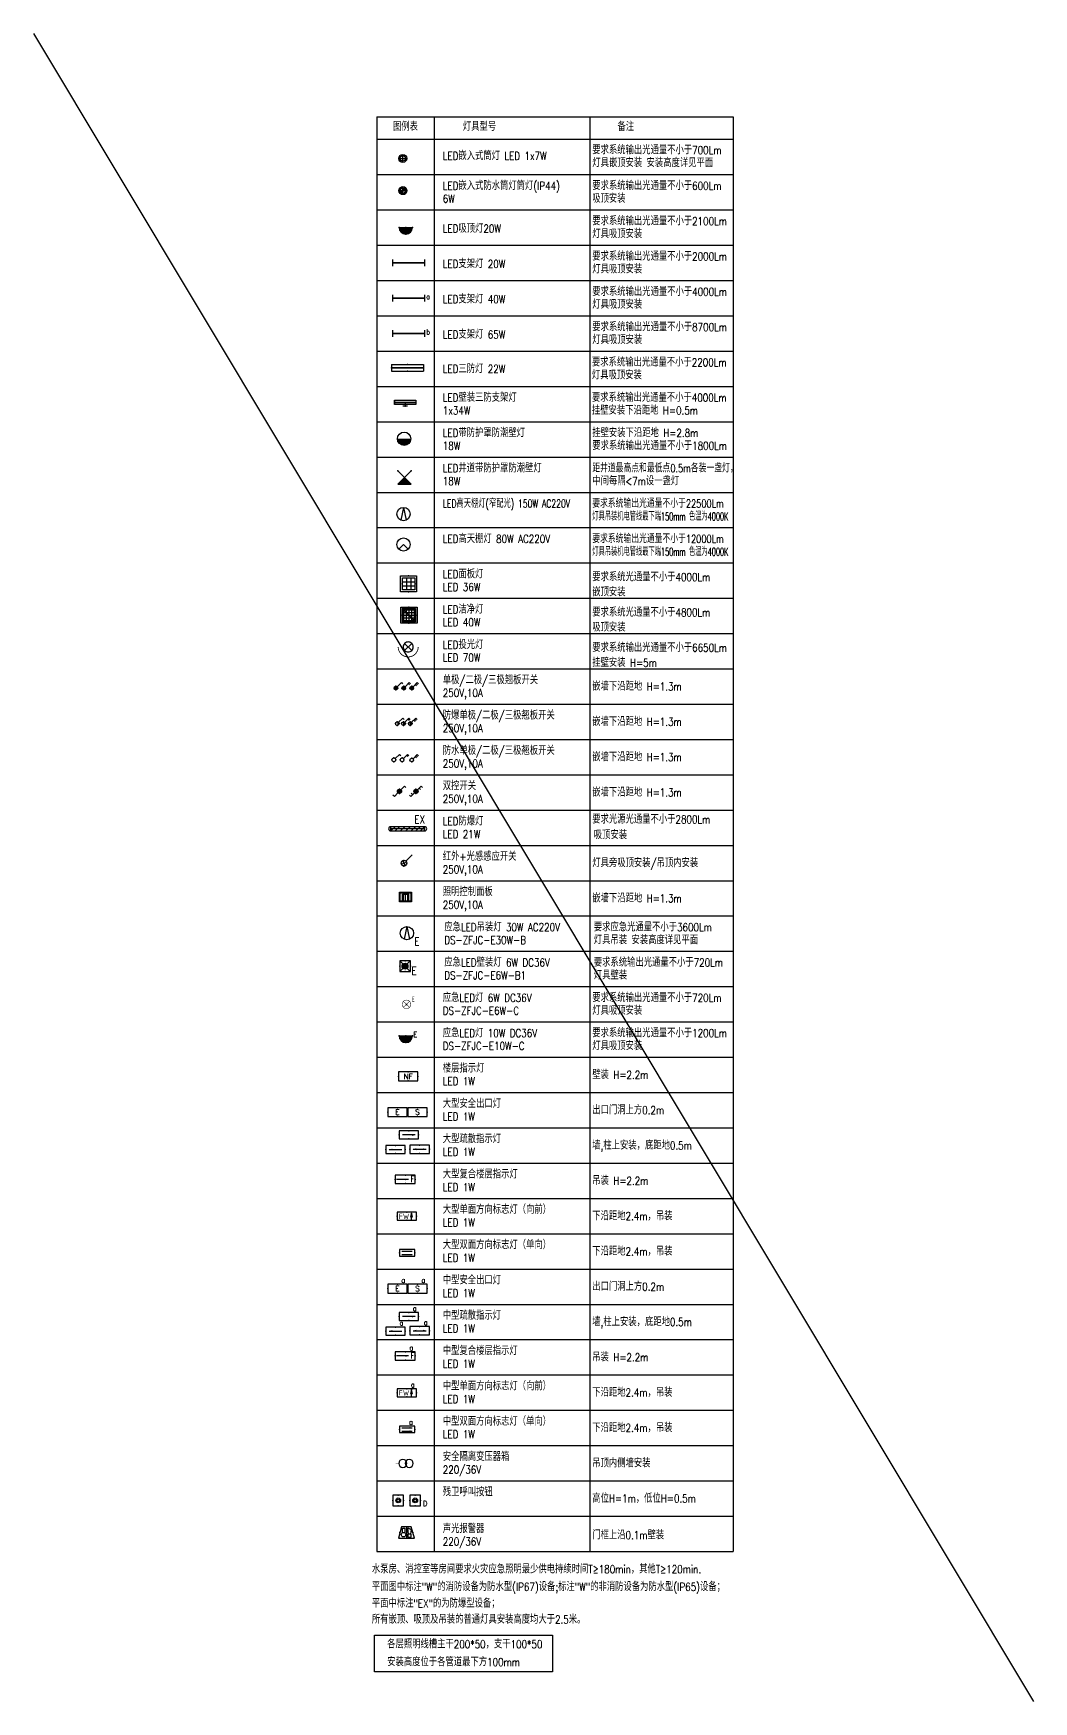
# Model space of a CAD drawing. Extents: x -621157 to 1764546, y -106808 to 741893.
# Drawn here: x -534730 to -478497, y 110816 to 204647 of the extents above; entities that cross this region are included whole.
import ezdxf
from ezdxf.enums import TextEntityAlignment as Align

# ---------------------------------------------------------------- set-up
doc = ezdxf.new("R2010")
doc.units = 0
doc.header["$LTSCALE"] = 1000
doc.header["$MEASUREMENT"] = 0
doc.linetypes.add('CONTINOUS', pattern=[0])
doc.linetypes.add('DASH', pattern=[0.35, 0.25, -0.1])
for name, color, linetype in [('$TD_AUDIT_GENERATED_(12AB0F)', 3, 'Continuous'), ('-TEXT', 50, 'Continuous'), ('E-EQUIP-LGT', 3, 'Continuous'), ('EL_LUMI', 3, 'Continuous'), ('ELEMENT', 3, 'Continuous'), ('EQUIP-消防', 3, 'Continuous'), ('EQUIP-照明', 3, 'Continuous'), ('I-LIGHT', 3, 'Continuous'), ('SIG_TEXT', 2, 'Continuous'), ('TEL_TEXT', 7, 'Continuous'), ('WIRE-动力', 130, 'Continuous'), ('WIRE-照明', 4, 'Continuous'), ('云线4.22', 1, 'Continuous'), ('设备-照明', 3, 'Continuous')]:
    doc.layers.add(name, color=color, linetype=linetype)
doc.layers.add('弱电设备层', color=1, linetype='Continuous', lineweight=9)
doc.styles.add('_ROMANS', font='ROMANS.shx', dxfattribs={"width": 0.8, "bigfont": 'hzdxc.shx'})
doc.styles.add('_TCH_LABEL', font='COMPLEX', dxfattribs={"bigfont": 'GBCBIG'})
doc.styles.add('_TEL_ATTDEF', font='GBENOR', dxfattribs={"width": 0.8, "height": 3, "bigfont": 'GBCBIG'})
doc.styles.add('_TEL_DIM', font='SIMPLEX', dxfattribs={"width": 0.8, "height": 3.5, "bigfont": 'HZTXT'})
doc.styles.add('DIM_FONT', font='ROMANS', dxfattribs={"width": 0.8, "bigfont": 'HZDXC'})
doc.styles.add('IDQSTYLE', font='txt.shx', dxfattribs={"width": 0.7, "bigfont": 'hztxt.shx'})
doc.styles.get("Standard").update_dxf_attribs({"font": 'romans.shx', "bigfont": 'HZDXC.SHX'})
doc.styles.add('STYLE1', font='simhei.ttf')
doc.styles.add('XZC', font='SIMPLEX.SHX', dxfattribs={"width": 0.7, "bigfont": 'hztxt.shx'})
doc.linetypes.add('LED_LINE', pattern='A,12.7,-5.08,["LED",XZC,S=2.54,R=0,X=-2.54,Y=-1.27],-6.35', length=24.13)

# ---------------------------------------------------------------- blocks, each defined once
blk = doc.blocks.new('$equip$00001167')
at = {"color": 0}
for p, q in [((-0.43, 0.43), (0.43, -0.43)), ((-0.43, -0.43), (0.43, 0.43))]:
    blk.add_line(p, q, dxfattribs=at)
blk.add_lwpolyline([(-0.5, 0.5), (-0.5, -0.5), (0.5, -0.5), (0.5, 0.5)], close=True, dxfattribs=at)
blk.add_circle((0, 0), 0.275, dxfattribs=at)
for p in [(-0.5, 0), (0, 0.5), (0.5, 0), (0, -0.5)]:
    blk.add_point(p, dxfattribs=at)
for points in [[(-0.24, 0.14), (0.24, 0.14), (-0.27, 0), (0.27, 0)], [(-0.24, -0.14), (0.24, -0.14), (-0.27, 0), (0.27, 0)], [(-0.14, 0.24), (0.14, 0.24), (-0.24, 0.14), (0.24, 0.14)], [(0, 0.27), (0, 0.27), (-0.14, 0.24), (0.14, 0.24)], [(-0.14, -0.24), (0.14, -0.24), (-0.24, -0.14), (0.24, -0.14)], [(0, -0.27), (0, -0.27), (-0.14, -0.24), (0.14, -0.24)]]:
    blk.add_solid(points, dxfattribs=at)
at = {"color": 0, "flags": 9}
blk.add_attdef('A', (0, 0), '', height=0.00002, dxfattribs=at)
blk = doc.blocks.new('$equip_U$00000008(5LFD8Q2-PC)')
at = {"color": 3, "linetype": 'Continuous', "const_width": 0.0533}
blk.add_lwpolyline([(-0.48, 0, 1), (0.48, 0, 1)], format="xyb", close=True, dxfattribs=at)
for points in [[(-0.35, 0.33), (0.33, -0.33)], [(-0.35, -0.33), (-0.35, -0.33), (0.33, 0.33)]]:
    blk.add_lwpolyline(points, dxfattribs=at)
blk.add_point((-0.01, 0))
at = {"style": 'STYLE1', "width": 0.7}
blk.add_text('E', height=0.601, dxfattribs=at).set_placement((0.76, 0.28), align=Align.CENTER)
at = {"style": '_TEL_DIM', "flags": 1}
blk.add_attdef('A', text='', height=0.00002, dxfattribs=at).set_placement((0, 0), align=Align.MIDDLE_CENTER)
blk = doc.blocks.new('$equip$00001776')
for p, q in [((0.72, 0.66), (-0.72, 0.66)), ((-0.72, 0.66), (-0.72, 0)), ((-0.72, 0), (0.72, 0)), ((0.72, 0), (0.72, 0.66))]:
    blk.add_line(p, q)
for p in [(-0.72, 0.33), (0, 0.66), (0, 0), (0.72, 0.33)]:
    blk.add_point(p)
at = {"color": 7, "style": '_TEL_DIM'}
blk.add_attdef('$TEXT$', text='', height=0.4, dxfattribs=at).set_placement((0, 0.33), align=Align.MIDDLE_CENTER)
at = {"color": 7, "style": '_TEL_DIM', "flags": 1}
blk.add_attdef('A', text='', height=0.00002, dxfattribs=at).set_placement((0, 0), align=Align.MIDDLE_CENTER)
blk = doc.blocks.new('$equip$00001216')
for p, q in [((-0.19, 0.13), (0.19, 0.28)), ((-0.08, 0.4), (0.08, 0.01)), ((0.15, 0.36), (0.62, 0.83))]:
    blk.add_line(p, q)
blk.add_circle((0, 0.21), 0.208)
for p in [(-0.21, 0.21), (0, 0.42), (0, 0), (0.21, 0.21)]:
    blk.add_point(p)
at = {"flags": 9}
blk.add_attdef('A', (0, 0), '', height=0.00002, dxfattribs=at)
blk = doc.blocks.new('$equip_U$00000105(DESKTOP-DVLKBO7)')
blk.add_hatch(color=256).paths.add_polyline_path([(0.28, -0.05), (0.42, -0.05), (0.35, 0.24)])
for p, q in [((0.72, 0.3), (-0.72, 0.3)), ((-0.72, 0.3), (-0.72, -0.3)), ((-0.72, 0.3), (-0.72, -0.3)), ((0.72, 0.3), (-0.72, 0.3)), ((-0.72, 0.3), (-0.72, -0.3)), ((0.35, 0.24), (0.28, -0.05)), ((0.42, -0.05), (0.35, 0.24)), ((0.72, -0.3), (0.72, 0.3)), ((0.72, -0.3), (0.72, 0.3)), ((-0.72, -0.3), (0.72, -0.3)), ((-0.72, -0.3), (0.72, -0.3)), ((0.28, -0.05), (0.42, -0.05))]:
    blk.add_line(p, q)
at = {"color": 7}
blk.add_line((0.35, -0.24), (0.35, 0.19), dxfattribs=at)
at = {"const_width": 0.0308}
blk.add_lwpolyline([(-0.72, 0.3), (-0.72, -0.3), (0.72, -0.3), (0.72, 0.3), (-0.72, 0.3), (-0.72, -0.3)], dxfattribs=at)
for p in [(-0.72, 0), (0, 0.3), (0.72, 0), (0, -0.3)]:
    blk.add_point(p)
at = {"color": 7, "style": '_TEL_DIM'}
blk.add_attdef('$TEXT$', text='', height=0.4, dxfattribs=at).set_placement((-0.22, 0), align=Align.MIDDLE_CENTER)
at = {"color": 7, "style": '_TEL_DIM', "flags": 1}
for tag in ['A', 'REMARK']:
    blk.add_attdef(tag, text='', height=0.00002, dxfattribs=at).set_placement((0, 0), align=Align.MIDDLE_CENTER)
blk = doc.blocks.new('$equip_U$00000289(CRQ78X2)')
for p, q in [((-0.72, 0.6), (-0.72, 0)), ((0.72, 0.6), (-0.72, 0.6)), ((-0.72, 0), (0.72, 0)), ((-0.48, 0.45), (0.48, 0.45)), ((-0.48, 0.14), (0.48, 0.14)), ((0.72, 0), (0.72, 0.6))]:
    blk.add_line(p, q)
for p in [(-0.72, 0.3), (0.72, 0.3)]:
    blk.add_point(p)
for points in [[(0.24, 0.38), (0.53, 0.45), (0.24, 0.52)], [(0.24, 0.07), (0.53, 0.14), (0.24, 0.21)]]:
    blk.add_solid(points)
at = {"color": 7, "style": '_TEL_DIM', "flags": 1}
for tag in ['A', 'REMARK']:
    blk.add_attdef(tag, text='', height=0.00002, dxfattribs=at).set_placement((0, 0), align=Align.MIDDLE_CENTER)
blk = doc.blocks.new('$equip$00001685')
for p, q in [((0.72, 0.6), (-0.72, 0.6)), ((-0.72, 0.6), (-0.72, 0)), ((-0.72, 0), (0.72, 0)), ((0.72, 0), (0.72, 0.6))]:
    blk.add_line(p, q)
at = {"color": 7}
blk.add_line((-0.48, 0.3), (0.48, 0.3), dxfattribs=at)
for p in [(-0.72, 0.3), (0, 0.6), (0, 0), (0.72, 0.3)]:
    blk.add_point(p)
for points in [[(-0.24, 0.23), (-0.53, 0.3), (-0.24, 0.37)], [(0.24, 0.23), (0.53, 0.3), (0.24, 0.37)]]:
    blk.add_solid(points)
at = {"layer": 'TEL_TEXT', "style": '_TEL_DIM', "flags": 1}
blk.add_attdef('A', text='', height=0.00002, dxfattribs=at).set_placement((0, 0), align=Align.MIDDLE_CENTER)
blk = doc.blocks.new('$equip$00001686')
for p, q in [((0.72, 0), (-0.72, 0)), ((-0.72, 0), (-0.72, -0.6)), ((0.72, -0.6), (0.72, 0)), ((-0.72, -0.6), (0.72, -0.6)), ((-0.48, -0.3), (0.48, -0.3))]:
    blk.add_line(p, q)
for p in [(0, 0), (-0.72, -0.3), (0, -0.6), (0.72, -0.3)]:
    blk.add_point(p)
blk.add_solid([(-0.24, -0.37), (-0.53, -0.3), (-0.24, -0.23)])
at = {"flags": 9}
blk.add_attdef('A', (0, 0), '', height=0.00002, dxfattribs=at)
blk = doc.blocks.new('HC002557118160')
at = {"layer": 'EQUIP-照明', "color": 0}
for p, q in [((0.74, 1.78), (3.13, 4.17)), ((3.13, 4.17), (3.83, 3.46))]:
    blk.add_line(p, q, dxfattribs=at)
blk.add_circle((0, 1.04), 1.04, dxfattribs=at)
for p in [(-1.04, 1.04), (0, 2.08), (0, 0), (1.04, 1.04)]:
    blk.add_point(p, dxfattribs=at)
for points in [[(-0.9, 1.56), (0.9, 1.56), (-1.04, 1.04), (1.04, 1.04)], [(-0.9, 0.52), (0.9, 0.52), (-1.04, 1.04), (1.04, 1.04)], [(-0.52, 1.94), (0.52, 1.94), (-0.9, 1.56), (0.9, 1.56)], [(-0.52, 0.14), (0.52, 0.14), (-0.9, 0.52), (0.9, 0.52)], [(0, 2.08), (0, 2.08), (-0.52, 1.94), (0.52, 1.94)], [(0, 0), (0, 0), (-0.52, 0.14), (0.52, 0.14)]]:
    blk.add_solid(points, dxfattribs=at)
at = {"layer": 'TEL_TEXT', "color": 0, "style": '_TEL_DIM', "flags": 1}
blk.add_attdef('A', text='', height=0.0001, dxfattribs=at).set_placement((0, 0), align=Align.MIDDLE_CENTER)
at = {"layer": '云线4.22', "color": 0, "style": '_TEL_DIM', "width": 0.7}
blk.add_attdef('PSFHATT', (3.85, 0), '', height=0.025, dxfattribs=at)
blk = doc.blocks.new('HC002555118023')
at = {"layer": 'EQUIP-照明', "color": 0}
for p, q in [((0.74, 1.78), (3.12, 4.17)), ((2.56, 3.6), (3.27, 2.89)), ((3.12, 4.17), (3.83, 3.46))]:
    blk.add_line(p, q, dxfattribs=at)
blk.add_circle((0, 1.04), 1.04, dxfattribs=at)
for p in [(-1.04, 1.04), (0, 2.08), (1.04, 1.04), (0, 0)]:
    blk.add_point(p, dxfattribs=at)
for points in [[(-0.9, 1.56), (0.9, 1.56), (-1.04, 1.04), (1.04, 1.04)], [(-0.9, 0.52), (0.9, 0.52), (-1.04, 1.04), (1.04, 1.04)], [(-0.52, 1.94), (0.52, 1.94), (-0.9, 1.56), (0.9, 1.56)], [(-0.52, 0.14), (0.52, 0.14), (-0.9, 0.52), (0.9, 0.52)], [(0, 2.08), (0, 2.08), (-0.52, 1.94), (0.52, 1.94)], [(0, 0), (0, 0), (-0.52, 0.14), (0.52, 0.14)]]:
    blk.add_solid(points, dxfattribs=at)
at = {"layer": 'TEL_TEXT', "color": 0, "style": '_TEL_DIM', "flags": 1}
blk.add_attdef('A', text='', height=0.0001, dxfattribs=at).set_placement((0, 0), align=Align.MIDDLE_CENTER)
at = {"layer": '云线4.22', "color": 0, "style": '_TEL_DIM', "width": 0.7}
blk.add_attdef('PSFHATT', (3.85, 0), '', height=0.025, dxfattribs=at)
blk = doc.blocks.new('HC002553117700')
at = {"layer": '设备-照明', "color": 0}
for p, q in [((0.74, 1.78), (3.12, 4.17)), ((1.99, 3.04), (2.7, 2.33)), ((2.56, 3.6), (3.27, 2.89)), ((3.12, 4.17), (3.83, 3.46))]:
    blk.add_line(p, q, dxfattribs=at)
blk.add_circle((0, 1.04), 1.04, dxfattribs=at)
for p in [(-1.04, 1.04), (0, 2.08), (0, 0), (1.04, 1.04)]:
    blk.add_point(p, dxfattribs=at)
for points in [[(-0.9, 1.56), (0.9, 1.56), (-1.04, 1.04), (1.04, 1.04)], [(-0.9, 0.52), (0.9, 0.52), (-1.04, 1.04), (1.04, 1.04)], [(-0.52, 1.94), (0.52, 1.94), (-0.9, 1.56), (0.9, 1.56)], [(-0.52, 0.14), (0.52, 0.14), (-0.9, 0.52), (0.9, 0.52)], [(0, 2.08), (0, 2.08), (-0.52, 1.94), (0.52, 1.94)], [(0, 0), (0, 0), (-0.52, 0.14), (0.52, 0.14)]]:
    blk.add_solid(points, dxfattribs=at)
at = {"layer": 'TEL_TEXT', "color": 0, "style": '_TEL_DIM', "flags": 1}
blk.add_attdef('A', text='', height=0.0001, dxfattribs=at).set_placement((0, 0), align=Align.MIDDLE_CENTER)
at = {"layer": '云线4.22', "color": 0, "style": '_TEL_DIM', "width": 0.7}
blk.add_attdef('PSFHATT', (3.85, 0), '', height=0.025, dxfattribs=at)
blk = doc.blocks.new('$equip$00001208')
for p, q in [((-0.15, 0.06), (-0.51, -0.3)), ((0.15, 0.36), (0.51, 0.72)), ((0.51, 0.72), (0.65, 0.58)), ((-0.51, -0.3), (-0.65, -0.16))]:
    blk.add_line(p, q)
blk.add_circle((0, 0.21), 0.208)
for points in [[(-0.18, 0.31), (0.18, 0.31), (-0.21, 0.21), (0.21, 0.21)], [(-0.18, 0.1), (0.18, 0.1), (-0.21, 0.21), (0.21, 0.21)], [(-0.1, 0.39), (0.1, 0.39), (-0.18, 0.31), (0.18, 0.31)], [(-0.1, 0.03), (0.1, 0.03), (-0.18, 0.1), (0.18, 0.1)], [(0, 0.42), (0, 0.42), (-0.1, 0.39), (0.1, 0.39)], [(0, 0), (0, 0), (-0.1, 0.03), (0.1, 0.03)]]:
    blk.add_solid(points)
at = {"layer": 'EQUIP-照明'}
for p in [(-0.21, 0.21), (0, 0.42), (0, 0), (0.21, 0.21)]:
    blk.add_point(p, dxfattribs=at)
at = {"layer": 'EQUIP-照明', "flags": 9}
blk.add_attdef('A', (0, 0), '', height=0.00002, dxfattribs=at)
blk = doc.blocks.new('$Equip$00002831')
at = {"color": 3, "linetype": 'Continuous'}
for p, q in [((0.7, 0.29), (-0.7, 0.29)), ((-0.7, 0.29), (-0.7, -0.29)), ((0.7, -0.29), (0.7, 0.29)), ((-0.7, -0.29), (0.7, -0.29)), ((0.23, 0), (-0.61, 0))]:
    blk.add_line(p, q, dxfattribs=at)
for p in [(0.03, 0.29), (-0.7, 0), (0.03, -0.29), (0.7, 0)]:
    blk.add_point(p, dxfattribs=at)
blk.add_solid([(0, -0.07), (0.28, 0), (0, 0.07)], dxfattribs=at)
at = {"color": 3, "linetype": 'Continuous', "width": 0.8}
blk.add_text('F', height=0.438, dxfattribs=at).set_placement((0.38, -0.19))
at = {"color": 3, "linetype": 'Continuous', "style": '_TEL_DIM', "flags": 1}
blk.add_attdef('A', text='', height=0.00002, dxfattribs=at).set_placement((0.03, 0.29), align=Align.MIDDLE_CENTER)
blk = doc.blocks.new('$equip$00001168')
blk.add_line((-0.5, 0), (0.5, 0))
blk.add_arc((0, 0), 0.5, 180, 0)
for p in [(-0.5, 0), (0, 0), (0.5, 0), (0, -0.5)]:
    blk.add_point(p)
for points in [[(0.43, -0.25), (-0.43, -0.25), (0.5, 0), (-0.5, 0)], [(0.25, -0.43), (-0.25, -0.43), (0.43, -0.25), (-0.43, -0.25)], [(0, -0.5), (0, -0.5), (0.25, -0.43), (-0.25, -0.43)]]:
    blk.add_solid(points)
at = {"flags": 9}
blk.add_attdef('A', (0, 0), '', height=0.00002, dxfattribs=at)
blk = doc.blocks.new('$equip$00001215')
for p, q in [((0, 0.42), (0, 0)), ((0.15, 0.36), (0.62, 0.83)), ((0.4, 0.61), (0.54, 0.47)), ((0.51, 0.72), (0.65, 0.58)), ((0.62, 0.83), (0.77, 0.69))]:
    blk.add_line(p, q)
blk.add_circle((0, 0.21), 0.208)
for p in [(-0.21, 0.21), (0, 0.42), (0, 0), (0.21, 0.21)]:
    blk.add_point(p)
for points in [[(0.1, 0.39), (0.1, 0.03), (0, 0.42), (0, 0)], [(0.18, 0.31), (0.18, 0.1), (0.1, 0.39), (0.1, 0.03)], [(0.21, 0.21), (0.21, 0.21), (0.18, 0.31), (0.18, 0.1)]]:
    blk.add_solid(points)
at = {"flags": 9}
blk.add_attdef('A', (0, 0), '', height=0.00002, dxfattribs=at)
blk = doc.blocks.new('$equip$00001214')
for p, q in [((0, 0.42), (0, 0)), ((0.15, 0.36), (0.62, 0.83)), ((0.51, 0.72), (0.65, 0.58)), ((0.62, 0.83), (0.77, 0.69))]:
    blk.add_line(p, q)
blk.add_circle((0, 0.21), 0.208)
for p in [(-0.21, 0.21), (0, 0.42), (0.21, 0.21), (0, 0)]:
    blk.add_point(p)
for points in [[(0.1, 0.39), (0.1, 0.03), (0, 0.42), (0, 0)], [(0.18, 0.31), (0.18, 0.1), (0.1, 0.39), (0.1, 0.03)], [(0.21, 0.21), (0.21, 0.21), (0.18, 0.31), (0.18, 0.1)]]:
    blk.add_solid(points)
at = {"flags": 9}
blk.add_attdef('A', (0, 0), '', height=0.00002, dxfattribs=at)
blk = doc.blocks.new('$equip$00001213')
for p, q in [((0.15, 0.36), (0.62, 0.83)), ((0.62, 0.83), (0.77, 0.69))]:
    blk.add_line(p, q)
blk.add_circle((0, 0.21), 0.208)
for p in [(-0.21, 0.21), (0, 0.42), (0, 0), (0.21, 0.21)]:
    blk.add_point(p)
for points in [[(0.1, 0.39), (0.1, 0.03), (0, 0.42), (0, 0)], [(0.18, 0.31), (0.18, 0.1), (0.1, 0.39), (0.1, 0.03)], [(0.21, 0.21), (0.21, 0.21), (0.18, 0.31), (0.18, 0.1)]]:
    blk.add_solid(points)
at = {"flags": 9}
blk.add_attdef('A', (0, 0), '', height=0.00002, dxfattribs=at)
blk = doc.blocks.new('$equip$00001222')
for p, q in [((0.15, 0.36), (0.62, 0.83)), ((0.62, 0.83), (0.77, 0.69))]:
    blk.add_line(p, q)
blk.add_circle((0, 0.21), 0.208)
at = {"layer": 'EQUIP-照明'}
for p in [(-0.21, 0.21), (0, 0.42), (0, 0), (0.21, 0.21)]:
    blk.add_point(p, dxfattribs=at)
at = {"layer": 'EQUIP-照明', "flags": 9}
blk.add_attdef('A', (0, 0), '', height=0.00002, dxfattribs=at)
blk = doc.blocks.new('$equip$00001223')
for p, q in [((0.15, 0.36), (0.62, 0.83)), ((0.51, 0.72), (0.65, 0.58)), ((0.62, 0.83), (0.77, 0.69))]:
    blk.add_line(p, q)
blk.add_circle((0, 0.21), 0.208)
at = {"layer": 'EQUIP-照明'}
for p in [(-0.21, 0.21), (0, 0.42), (0, 0), (0.21, 0.21)]:
    blk.add_point(p, dxfattribs=at)
at = {"layer": 'EQUIP-照明', "flags": 9}
blk.add_attdef('A', (0, 0), '', height=0.00002, dxfattribs=at)
blk = doc.blocks.new('$equip$00001224')
for p, q in [((0.15, 0.36), (0.62, 0.83)), ((0.4, 0.61), (0.54, 0.47)), ((0.51, 0.72), (0.65, 0.58)), ((0.62, 0.83), (0.77, 0.69))]:
    blk.add_line(p, q)
blk.add_circle((0, 0.21), 0.208)
at = {"layer": 'EQUIP-照明'}
for p in [(-0.21, 0.21), (0, 0.42), (0, 0), (0.21, 0.21)]:
    blk.add_point(p, dxfattribs=at)
at = {"layer": 'EQUIP-照明', "flags": 9}
blk.add_attdef('A', (0, 0), '', height=0.00002, dxfattribs=at)
blk = doc.blocks.new('$equip$00001177')
at = {"color": 0}
for q in [(-0.2, -0.46), (0.2, -0.46)]:
    blk.add_line((0, 0.5), q, dxfattribs=at)
blk.add_circle((0, 0), 0.5, dxfattribs=at)
at = {"color": 0, "style": '_TCH_LABEL', "flags": 9}
blk.add_attdef('A', (0, 0), '', height=0.00002, dxfattribs=at)
blk = doc.blocks.new('$equip$00001176')
at = {"color": 0}
for q in [(-0.35, -0.35), (0.35, -0.35)]:
    blk.add_line((0, 0), q, dxfattribs=at)
blk.add_circle((0, 0), 0.5, dxfattribs=at)
at = {"color": 0, "style": '_TCH_LABEL', "flags": 9}
blk.add_attdef('A', (0, 0), '', height=0.00002, dxfattribs=at)
blk = doc.blocks.new('$equip$00001159')
at = {"color": 0}
blk.add_line((-1.48, 0), (2.12, 0), dxfattribs=at)
at = {"color": 0, "const_width": 0.21}
blk.add_lwpolyline([(-1.48, 0), (2.12, 0)], dxfattribs=at)
at = {"color": 0}
for points in [[(-1.48, 0.38), (-1.48, -0.37)], [(2.12, 0.38), (2.12, -0.37)]]:
    blk.add_lwpolyline(points, dxfattribs=at)
at = {"layer": 'EQUIP-照明', "color": 0}
blk.add_point((-0.28, 0), dxfattribs=at)
blk = doc.blocks.new('$equip$00001151')
blk.add_circle((0, 0.5), 0.5)
for points in [[(0.43, 0.25), (-0.43, 0.25), (0.5, 0.5), (-0.5, 0.5)], [(0.25, 0.07), (-0.25, 0.07), (0.43, 0.25), (-0.43, 0.25)], [(0, 0), (0, 0), (0.25, 0.07), (-0.25, 0.07)]]:
    blk.add_solid(points)
at = {"flags": 9}
blk.add_attdef('A', (0, 0), '', height=0.00002, dxfattribs=at)
blk = doc.blocks.new('$equip$00001164')
for p, q in [((-1.2, 0.66), (-1.2, 0.16)), ((-1.2, 0.41), (1.2, 0.41)), ((0, 0.41), (0, 0)), ((0, 0), (0, 0)), ((1.2, 0.66), (1.2, 0.16))]:
    blk.add_line(p, q)
at = {"const_width": 0.14}
for points in [[(-1.2, 0.41), (1.2, 0.41)], [(-0.28, 0), (0.28, 0)]]:
    blk.add_lwpolyline(points, dxfattribs=at)
for p in [(-1.2, 0.41), (0, 0.41), (0, 0), (1.2, 0.41)]:
    blk.add_point(p)
at = {"flags": 9}
blk.add_attdef('A', (0, 0), '', height=0.00002, dxfattribs=at)
blk = doc.blocks.new('A$C6F8D41A4')
at = {"layer": 'EQUIP-照明'}
blk.add_lwpolyline([(-600, 331), (600, 331), (600, 81), (-600, 81)], close=True, dxfattribs=at)
at = {"layer": 'EQUIP-照明', "xscale": 500, "yscale": 500, "zscale": 500}
blk.add_blockref('$equip$00001164', (0, 0), dxfattribs=at)
blk = doc.blocks.new('$equip$00001154')
for p, q in [((0, 0.283), (0, -0.283)), ((0, 0.283), (0.566, -0.283)), ((0.566, 0.283), (0, -0.283))]:
    blk.add_line(p, q)
for p in [(0, 0.004), (0.283, 0), (0.566, 0.283), (0.566, -0.283)]:
    blk.add_point(p)
blk.add_solid([(0, -0.283), (0.283, 0), (0, 0.283)])
at = {"layer": 'TEL_TEXT', "style": '_TEL_DIM', "flags": 1}
blk.add_attdef('A', text='', height=0.00002, dxfattribs=at).set_placement((0, 0), align=Align.MIDDLE_CENTER)
blk = doc.blocks.new('Z-BA-灯控四键控制面板')
at = {"layer": '弱电设备层', "lineweight": -3}
for p, q in [((95806, 13134), (96171, 13134)), ((95806, 13078), (96171, 13078)), ((95806, 12980), (96171, 12980)), ((95806, 12865), (96171, 12865)), ((95806, 12809), (96171, 12809)), ((96171, 13134), (96171, 12809))]:
    blk.add_line(p, q, dxfattribs=at)
for points in [[(95773, 13285), (96264, 13285), (96264, 12677), (95773, 12677)], [(95806, 13248), (96228, 13248), (96228, 12711), (95806, 12711)]]:
    blk.add_lwpolyline(points, close=True, dxfattribs=at)
blk = doc.blocks.new('$equip_U$00000103(3T96GD2-PC)')
for p, q in [((-1.2, 0.25), (1.2, 0.25)), ((-1.2, 0.25), (-1.2, -0.25)), ((1.2, 0.25), (1.2, -0.25)), ((-1.2, -0.25), (1.2, -0.25))]:
    blk.add_line(p, q)
at = {"const_width": 0.14}
blk.add_lwpolyline([(-1.2, 0), (1.2, 0)], dxfattribs=at)
for p in [(-1.2, 0), (0, 0.25), (1.2, 0), (0, -0.25)]:
    blk.add_point(p)
at = {"color": 7, "style": '_TEL_DIM', "flags": 1}
for tag in ['A', 'REMARK']:
    blk.add_attdef(tag, text='', height=0.00002, dxfattribs=at).set_placement((0, 0), align=Align.MIDDLE_CENTER)
blk = doc.blocks.new('$equip_U$00000113(3T96GD2-PC)')
blk.add_blockref('$equip_U$00000103(3T96GD2-PC)', (0, 0))
at = {"color": 7, "style": '_TEL_DIM', "flags": 1}
for tag in ['A', 'REMARK']:
    blk.add_attdef(tag, text='', height=0.00002, dxfattribs=at).set_placement((0, 0), align=Align.MIDDLE_CENTER)
blk = doc.blocks.new('$equip_U$00000128(7WHLKQ2-PC)')
blk.add_blockref('$equip_U$00000113(3T96GD2-PC)', (0, 0))
at = {"color": 7, "style": '_TEL_DIM', "flags": 1}
blk.add_attdef('A', text='', height=0.00002, dxfattribs=at).set_placement((0, 0), align=Align.MIDDLE_CENTER)
blk = doc.blocks.new('$equip$00001153')
for p, q in [((-0.5, 0.5), (0.5, 0.5)), ((-0.5, -0.5), (-0.5, 0.5)), ((-0.38, 0.38), (0.38, 0.38)), ((-0.38, -0.38), (-0.38, 0.38)), ((-0.38, 0.13), (0.38, 0.13)), ((-0.13, 0.38), (-0.13, -0.38)), ((0.13, 0.38), (0.13, -0.38)), ((0.38, 0.38), (0.38, -0.38)), ((0.5, 0.5), (0.5, -0.5)), ((0.5, -0.5), (-0.5, -0.5)), ((-0.38, -0.13), (0.38, -0.13)), ((0.38, -0.38), (-0.38, -0.38))]:
    blk.add_line(p, q)
for p in [(-0.5, 0), (0, 0.5), (0.5, 0), (0, -0.5)]:
    blk.add_point(p)
at = {"layer": 'TEL_TEXT', "style": '_TEL_DIM', "flags": 1}
blk.add_attdef('A', text='', height=0.00002, dxfattribs=at).set_placement((0, 0), align=Align.MIDDLE_CENTER)
blk = doc.blocks.new('HC000063')
at = {"color": 0, "linetype": 'Continuous'}
for p, q in [((-0.88, -0.88), (0.88, 0.88)), ((-0.88, 0.88), (0.88, -0.88))]:
    blk.add_line(p, q, dxfattribs=at)
at = {"color": 0, "linetype": 'Continuous', "const_width": 0.2}
blk.add_lwpolyline([(0, 2.5, 0.198912), (-1.77, 1.77, 0.198912), (-2.5, 0, 0.198912), (-1.77, -1.77, 0.198912), (0, -2.5)], format="xyb", dxfattribs=at)
at = {"color": 0, "linetype": 'Continuous'}
for start, end in [(135, 180), (90, 135), (45, 90), (0, 45), (180, 225), (225, 270), (270, 315), (315, 0)]:
    blk.add_arc((0, 0), 1.25, start, end, dxfattribs=at)
at = {"color": 0, "style": 'IDQSTYLE', "width": 0.7}
blk.add_attdef('PSFHATT', (3.25, -2.5), '', height=2.5, dxfattribs=at)
blk = doc.blocks.new('筒灯')
at = {"color": 8}
for p, q in [((150, 0), (-150, 0)), ((0, 150), (0, -150))]:
    blk.add_line(p, q, dxfattribs=at)
blk.add_circle((0, 0), 150)
blk.add_circle((0, 0), 102, dxfattribs=at)
blk = doc.blocks.new('防潮筒灯')
h = blk.add_hatch()
h.set_pattern_fill('AR-RROOF', color=8, scale=103.846154, angle=45)
h.set_pattern_definition([(45, (-150, -150), (88.116, 234.977), [1557.692, -207.692, 519.23, -103.846]), (45, (-89.05, -15.62), (-171.09, 24.23), [311.54, -34.27, 623.077, -77.885]), (45, (-175.7, -50.87), (332.639, 431.036), [830.77, -145.385, 415.385, -103.846])])
edge = h.paths.add_edge_path()
edge.add_arc((0, 0), 150, 0, 360)
at = {"color": 8}
for p, q in [((0, -150), (0, 150)), ((-150, 0), (150, 0))]:
    blk.add_line(p, q, dxfattribs=at)
at = {"color": 3}
blk.add_circle((0, 0), 150, dxfattribs=at)
at = {"color": 8}
blk.add_circle((0, 0), 102, dxfattribs=at)
blk = doc.blocks.new('G$C98513998')
at = {"color": 0}
for p, q in [((-300, 300), (300, 300)), ((-300, -300), (-300, 300)), ((-250, 250), (-250, -250)), ((-250, 250), (250, 250)), ((-250, 200), (250, 200)), ((-250, 100), (250, 100)), ((-250, 0), (250, 0)), ((-200, 250), (-200, -250)), ((-100, 250), (-100, -250)), ((0, 250), (0, -250)), ((100, 250), (100, -250)), ((200, 250), (200, -250)), ((250, 250), (250, -250)), ((300, 300), (300, -300)), ((300, -300), (-300, -300)), ((-250, -100), (250, -100)), ((-250, -200), (250, -200)), ((-250, -250), (250, -250))]:
    blk.add_line(p, q, dxfattribs=at)
at = {"color": 0, "ltscale": 3}
blk.add_lwpolyline([(-250, 250), (250, -250)], dxfattribs=at)
at = {"color": 0}
for p in [(-300, 0), (0, 300), (300, 0), (0, -300)]:
    blk.add_point(p, dxfattribs=at)
blk = doc.blocks.new('冷库专用灯')
h = blk.add_hatch(color=251)
h.paths.add_polyline_path([(-635, 80, 1), (-635, -80)])
h.paths.add_polyline_path([(635, 80), (635, -80, 1)])
for p, q in [((635, 80), (-635, 80)), ((-635, -80), (-635, 80)), ((635, 0), (-635, 0)), ((635, -80), (635, 80)), ((-635, -80), (635, -80))]:
    blk.add_line(p, q)
at = {"color": 7}
for p, q in [((-635, -80), (-470, 80)), ((-465, -80), (-305, 80)), ((-265, -80), (-105, 80)), ((-65, -80), (95, 80)), ((135, -80), (295, 80)), ((305, -80), (465, 80)), ((480, -80), (635, 80))]:
    blk.add_line(p, q, dxfattribs=at)
for centre, start, end in [((-635, 0), 90, 270), ((635, 0), 270, 90)]:
    blk.add_arc(centre, 80, start, end)
at = {"layer": 'EL_LUMI', "color": 251}
for centre, start, end in [((-635, 0), 358.28981, 0), ((635, 0), 180, 181.98694)]:
    blk.add_arc(centre, 80, start, end, dxfattribs=at)
blk = doc.blocks.new('SLSK')
at = {"layer": 'EQUIP-照明'}
for points in [[(1901354, 319734), (1901301, 319787)], [(1901054, 319540), (1901001, 319593)]]:
    blk.add_lwpolyline(points, dxfattribs=at)
at = {"layer": 'EQUIP-照明', "xscale": 374.9999999781721, "yscale": 374.9999999128631, "zscale": 375, "rotation": 359.9999999999896}
blk.add_blockref('$equip$00001208', (1901178, 319585), dxfattribs=at)
blk = doc.blocks.new('$element$00000151')
at = {"const_width": 0.0233}
blk.add_lwpolyline([(0, 0), (0, -0.188)], dxfattribs=at)
for points in [[(0, -0.188, 1), (0, -0.655, 1), (0, -0.188, -1)], [(0, -0.555, 1), (0, -1.022, 1), (0, -0.555, -1)]]:
    blk.add_lwpolyline(points, format="xyb", close=True, dxfattribs=at)
at = {"flags": 9}
blk.add_attdef('S', (0, 0), '', height=0.00000667, dxfattribs=at)
blk = doc.blocks.new('$equip$00001722')
for p, q in [((-0.5, 0), (-0.5, -1)), ((0.5, 0), (-0.5, 0)), ((0.5, -1), (0.5, 0)), ((-0.5, -1), (0.5, -1))]:
    blk.add_line(p, q)
for radius in [0.225, 0.126]:
    blk.add_circle((0, -0.5), radius)
for p in [(0, 0), (-0.5, -0.5), (0, -1), (0.5, -0.5)]:
    blk.add_point(p)
at = {"flags": 9}
blk.add_attdef('A', (0, 0), '', height=0.00002, dxfattribs=at)
blk.add_attdef('B', text='', height=0.4, dxfattribs=at).set_placement((0.88, -0.7), align=Align.MIDDLE_CENTER)
blk = doc.blocks.new('$equip$00001719')
for p, q in [((-0.3, 0.7), (-0.5, 0)), ((-0.5, 0), (0.5, 0)), ((0.3, 0.7), (-0.3, 0.7)), ((-0.25, 0.32), (-0.25, 0.61)), ((-0.25, 0.61), (-0.1, 0.61)), ((-0.1, 0.61), (-0.1, 0.32)), ((0, 0.7), (0, 0)), ((0.14, 0.23), (0.09, 0.63)), ((0.09, 0.63), (0.31, 0.53)), ((0.31, 0.23), (0.09, 0.23)), ((0.09, 0.23), (0.09, 0.06)), ((0.09, 0.06), (0.31, 0.06)), ((0.31, 0.53), (0.26, 0.23)), ((0.5, 0), (0.3, 0.7)), ((0.31, 0.06), (0.31, 0.23))]:
    blk.add_line(p, q)
blk.add_circle((-0.18, 0.21), 0.139)
for p in [(-0.4, 0.35), (0, 0.7), (0, 0), (0.4, 0.35)]:
    blk.add_point(p)
at = {"flags": 1}
for tag, height, p in [('A', 0.00002, (0, 0)), ('B', 0.4, (0.75, 0.31))]:
    blk.add_attdef(tag, text='', height=height, dxfattribs=at).set_placement(p, align=Align.MIDDLE_CENTER)

msp = doc.modelspace()

# ---------------------------------------------------------------- linework, layer by layer
at = {"layer": '-TEXT'}
for points in [[(-515420, 199947), (-495381, 199947)], [(-515420, 199947), (-515420, 119261)], [(-512198, 199947), (-512198, 160961)], [(-503450, 199947), (-503450, 160961)], [(-495381, 199947), (-495381, 160961)], [(-495381, 199947), (-495381, 160961)], [(-495381, 199947), (-495381, 119261)], [(-515420, 198689), (-495381, 198689)], [(-515420, 196703), (-495381, 196703)], [(-515420, 194717), (-495381, 194717)], [(-515420, 192732), (-495381, 192732)], [(-515420, 190746), (-495381, 190746)], [(-515420, 188760), (-495381, 188760)], [(-515420, 188760), (-495381, 188760)], [(-515420, 186775), (-495381, 186775)], [(-515420, 184789), (-495381, 184789)], [(-515420, 182803), (-495381, 182803)], [(-515420, 180817), (-495381, 180817)], [(-515420, 178832), (-495381, 178832)], [(-515420, 176846), (-495381, 176846)], [(-515420, 174860), (-495381, 174860)], [(-515420, 172875), (-495381, 172875)], [(-515420, 172875), (-495381, 172875)], [(-515420, 170889), (-495381, 170889)], [(-515420, 168903), (-495381, 168903)], [(-515420, 168903), (-495381, 168903)], [(-515420, 166918), (-495381, 166918)], [(-515420, 164932), (-495381, 164932)], [(-515420, 162946), (-495381, 162946)], [(-512198, 162219), (-512198, 119261)], [(-503450, 162219), (-503450, 119261)], [(-515420, 160961), (-495381, 160961)], [(-515420, 160961), (-495381, 160961)], [(-515420, 158975), (-495381, 158975)], [(-515420, 156989), (-495381, 156989)], [(-515420, 155004), (-495381, 155004)], [(-515420, 153018), (-495381, 153018)], [(-515420, 151032), (-495381, 151032)], [(-515420, 151032), (-495381, 151032)], [(-515420, 149047), (-495381, 149047)], [(-515420, 147061), (-495381, 147061)], [(-515420, 145075), (-495381, 145075)], [(-515420, 143089), (-495381, 143089)], [(-515420, 141104), (-495381, 141104)], [(-515420, 139118), (-495381, 139118)], [(-515420, 139118), (-495381, 139118)], [(-515420, 137132), (-495381, 137132)], [(-515420, 135147), (-495381, 135147)], [(-515420, 133161), (-495381, 133161)], [(-515420, 131175), (-495381, 131175)], [(-515420, 129190), (-495381, 129190)], [(-515420, 127204), (-495381, 127204)], [(-515420, 125218), (-495381, 125218)], [(-515420, 123233), (-495381, 123233)], [(-515420, 121247), (-495381, 121247)], [(-515420, 119261), (-495381, 119261)], [(-515420, 119261), (-495381, 119261)]]:
    msp.add_lwpolyline(points, dxfattribs=at)
at = {"layer": 'SIG_TEXT'}
msp.add_lwpolyline([(-515559, 114554), (-505553, 114554), (-505553, 112496), (-515559, 112496)], close=True, dxfattribs=at)
at = {"layer": 'WIRE-照明'}
msp.add_lwpolyline([(-534730, 204647), (-478497, 110816)], dxfattribs=at)

# ---------------------------------------------------------------- block references
at = {"layer": '$TD_AUDIT_GENERATED_(12AB0F)', "color": 251, "xscale": 1.5, "yscale": 1.5, "zscale": 1.5}
msp.add_blockref('冷库专用灯', (-513686, 159907), dxfattribs=at)
at = {"layer": 'E-EQUIP-LGT', "xscale": 749.999999553043, "yscale": 749.9999995530379, "zscale": 750.0000000023872, "rotation": 359.9735827369369}
msp.add_blockref('$equip$00001776', (-513656, 145737), dxfattribs=at).add_auto_attribs({'$TEXT$': 'NF'})
at = {"layer": 'E-EQUIP-LGT', "color": 1, "xscale": 600, "yscale": 600, "zscale": 600}
for p in [(-513723, 135878), (-513723, 125950)]:
    msp.add_blockref('$equip_U$00000289(CRQ78X2)', p, dxfattribs=at)
at = {"layer": 'ELEMENT', "xscale": 971.9999963794728, "yscale": 972.0000024139883, "zscale": 971.9999999999997, "rotation": 89.99994456518817}
msp.add_blockref('$element$00000151', (-514368, 124215, -508), dxfattribs=at)
at = {"layer": 'EQUIP-消防'}
for name, p, xscale, yscale, zscale, rotation in [('$equip$00001722', (-514517, 122134, -508), 600, 600, 600, 90), ('$equip$00001722', (-513568, 122134, -508), 600, 600, 600, 90), ('$equip$00001719', (-513761, 120019), 900, 900, 900, 359.9999999999999)]:
    msp.add_blockref(name, p, dxfattribs=dict(at, xscale=xscale, yscale=yscale, zscale=zscale, rotation=rotation))
at = {"layer": 'EQUIP-照明'}
for name, p, xscale, yscale, zscale in [('$equip$00001168', (-513793, 193732), 750, 750, 750), ('$equip$00001159', (-513809, 191739), 500, 500, 500), ('$equip$00001159', (-513809, 189753), 500, 500, 500), ('$equip$00001159', (-513809, 187767), 500, 500, 500), ('$equip_U$00000128(7WHLKQ2-PC)', (-513699, 185838), 750.0000000034925, 750.0000000034051, 750.0000000034106), ('$equip$00001151', (-513889, 181469), 750, 750, 750), ('$equip$00001177', (-513923, 177612, 25), 750, 750, 750), ('$equip$00001153', (-513632, 173682), 900.000000004191, 900.0000000041036, 900.0000000040927), ('$equip$00001213', (-514275, 165716), 499.9999999998836, 500.0000000000582, 500), ('$equip$00001214', (-513923, 165716), 499.9999999998836, 500.0000000000582, 500), ('$equip$00001215', (-513543, 165716), 499.9999999998836, 500.0000000000582, 500), ('$equip$00001216', (-513894, 157815), 749.9999999563443, 749.999999825377, 750), ('$equip$00001177', (-513729, 154037), 749.9999925, 749.9999925, 749.9999925), ('$equip$00001168', (-513793, 148258), 750, 750, 750), ('$equip$00001686', (-514367, 142092), 749.9999999563443, 749.9999999563443, 749.9999999563443), ('$equip$00001686', (-514367, 131886), 749.9999999563443, 749.9999999563443, 749.9999999563443)]:
    msp.add_blockref(name, p, dxfattribs=dict(at, xscale=xscale, yscale=yscale, zscale=zscale))
at = {"layer": 'EQUIP-照明', "linetype": 'DASH', "xscale": 1329.787234048591, "yscale": 1329.787234048591, "zscale": -199.4680851063829, "rotation": 89.99999999999993}
msp.add_blockref('$equip$00001154', (-513873, 179283), dxfattribs=at)
at = {"layer": 'EQUIP-照明', "ltscale": 3, "xscale": 1.5, "yscale": 1.5, "zscale": 1.5}
msp.add_blockref('G$C98513998', (-513613, 171930), dxfattribs=at)
at = {"layer": 'EQUIP-照明', "linetype": 'CONTINOUS', "xscale": 500.0000000000582, "yscale": 500.0000000000582, "zscale": 499.9999999999927}
for name, p in [('$equip$00001222', (-514465, 163681)), ('$equip$00001223', (-514001, 163681)), ('$equip$00001224', (-513459, 163672))]:
    msp.add_blockref(name, p, dxfattribs=at)
at = {"layer": 'EQUIP-照明'}
for name, p, xscale, yscale, zscale, rotation in [('$equip$00001208', (-514150, 161897), 562.4999999672582, 562.4999998692947, 562.5, 359.9999999999896), ('$equip$00001686', (-513620, 142462), 749.9999999563443, 749.9999999563443, 749.9999999563443, 180), ('$Equip$00002831', (-513828, 140188), 793.4678565682378, 793.4678565682378, 793.4678565682378, 359.9999999999999), ('$equip$00001686', (-513620, 132256), 749.9999999563443, 749.9999999563443, 749.9999999563443, 180), ('$Equip$00002831', (-513828, 130260), 793.4678565682378, 793.4678565682378, 793.4678565682378, 359.9999999999999)]:
    msp.add_blockref(name, p, dxfattribs=dict(at, xscale=xscale, yscale=yscale, zscale=zscale, rotation=rotation))
at = {"layer": 'EQUIP-照明', "color": 1}
for name, p, xscale, yscale, zscale in [('$equip$00001167', (-513837, 152184), 600, 600, 600), ('$equip$00001685', (-513017, 141652), 771.428571388009, 771.428571388009, 771.428571388009), ('$equip$00001685', (-513017, 131447), 771.428571388009, 771.428571388009, 771.428571388009)]:
    msp.add_blockref(name, p, dxfattribs=dict(at, xscale=xscale, yscale=yscale, zscale=zscale))
at = {"layer": 'EQUIP-照明', "color": 130, "xscale": 500.0000000009313, "yscale": 500.0000000009313, "zscale": 500.0000000009313}
msp.add_blockref('$equip_U$00000008(5LFD8Q2-PC)', (-513754, 150035), dxfattribs=at)
at = {"layer": 'EQUIP-照明', "xscale": 749.9999999552965, "yscale": 749.9999999552965, "zscale": 749.9999999552965}
for p, values in [((-514264, 143727), {'$TEXT$': 'E'}), ((-513138, 143727), {'$TEXT$': 'S'}), ((-514264, 133799), {'$TEXT$': 'E'}), ((-513138, 133799), {'$TEXT$': 'S'})]:
    msp.add_blockref('$equip$00001776', p, dxfattribs=at).add_auto_attribs(values)
at = {"layer": 'EQUIP-照明'}
ref = msp.add_blockref('$equip_U$00000105(DESKTOP-DVLKBO7)', (-513731, 138113), dxfattribs=dict(at, xscale=749.9999999224674, yscale=749.9999999224674, zscale=749.9999999224674))
ref.add_attrib('$TEXT$', 'FW', dxfattribs={"layer": '0', "color": 7, "height": 300, "style": '_TEL_ATTDEF'}).set_placement((-513893, 138111), align=Align.MIDDLE_CENTER)
ref = msp.add_blockref('$equip_U$00000105(DESKTOP-DVLKBO7)', (-513731, 128184), dxfattribs=dict(at, xscale=749.9999999224674, yscale=749.9999999224674, zscale=749.9999999224674))
ref.add_attrib('$TEXT$', 'FW', dxfattribs={"layer": '0', "color": 7, "height": 300, "style": '_TEL_ATTDEF'}).set_placement((-513893, 128183), align=Align.MIDDLE_CENTER)
at = {"layer": 'I-LIGHT', "linetype": 'LED_LINE', "ltscale": 0.5, "xscale": 1.5, "yscale": 1.5, "zscale": 1.5, "rotation": 180}
msp.add_blockref('筒灯', (-513960, 197609), dxfattribs=at)
at = {"layer": 'I-LIGHT', "color": 0, "xscale": 1.5, "yscale": 1.5, "zscale": 1.5}
msp.add_blockref('防潮筒灯', (-513952, 195800), dxfattribs=at)
at = {"layer": 'WIRE-动力'}
msp.add_blockref('A$C6F8D41A4', (-513836, 183685), dxfattribs=at)
at = {"layer": 'WIRE-照明', "xscale": 1.5, "yscale": 1.5, "zscale": 1.5}
msp.add_blockref('SLSK', (-3364988, -317480), dxfattribs=at)
at = {"layer": '弱电设备层', "xscale": 1.125, "yscale": 1.125, "zscale": 1.125, "rotation": 89.9999999999998}
msp.add_blockref('Z-BA-灯控四键控制面板', (-499209, 48047), dxfattribs=at)
at = {"layer": '设备-照明', "xscale": 750, "yscale": 750, "zscale": 750}
msp.add_blockref('$equip$00001176', (-513923, 175897, 25), dxfattribs=at)
at = {"layer": '设备-照明', "xscale": 225, "yscale": 225, "zscale": 225, "rotation": 90}
msp.add_blockref('HC000063', (-513659, 170137), dxfattribs=at)
at = {"layer": '设备-照明', "color": 3, "xscale": 99.99999999999999, "yscale": 99.99999999999999, "zscale": 99.99999999999999}
for name, p in [('HC002557118160', (-514352, 167721)), ('HC002555118023', (-513908, 167721)), ('HC002553117700', (-513457, 167721))]:
    msp.add_blockref(name, p, dxfattribs=at)

# ---------------------------------------------------------------- texts
at = {"layer": '-TEXT', "style": '_ROMANS'}
for s, width, p in [('图例表', 0.8, (-514512, 199170)), ('灯具型号', 0.8, (-510584, 199170)), ('备注', 0.8, (-501893, 199170)), ('LED嵌入式筒灯 LED 1x7W', 0.8, (-511714, 197526)), ('要求系统输出光通量不小于700Lm', 0.8, (-503310, 197855)), ('灯具嵌顶安装 安装高度详见平面', 0.8, (-503310, 197132)), ('LED嵌入式防水筒灯筒灯(IP44)', 0.8, (-511714, 195846)), ('要求系统输出光通量不小于600Lm', 0.8, (-503310, 195846)), ('6W', 0.8, (-511714, 195124)), ('吸顶安装', 0.8, (-503310, 195124)), ('要求系统输出光通量不小于2100Lm', 0.8, (-503310, 193860)), ('LED吸顶灯20W', 0.8, (-511714, 193438)), ('灯具吸顶安装', 0.8, (-503310, 193138)), ('要求系统输出光通量不小于2000Lm', 0.8, (-503310, 191875)), ('LED支架灯 20W', 0.8, (-511714, 191452)), ('灯具吸顶安装', 0.8, (-503310, 191152)), ('LED支架灯 40W', 0.8, (-511714, 189466)), ('灯具吸顶安装', 0.8, (-503310, 189167)), ('要求系统输出光通量不小于4000Lm', 0.8, (-503310, 189889)), ('LED支架灯 65W', 0.8, (-511714, 187481)), ('灯具吸顶安装', 0.8, (-503310, 187181)), ('要求系统输出光通量不小于8700Lm', 0.8, (-503310, 187903)), ('LED三防灯 22W', 0.8, (-511714, 185548)), ('要求系统输出光通量不小于2200Lm', 0.8, (-503330, 185918)), ('灯具吸顶安装 ', 0.8, (-503330, 185195)), ('LED壁装三防支架灯', 0.8, (-511714, 183932)), ('要求系统输出光通量不小于4000Lm', 0.8, (-503330, 183932)), ('1x34W', 0.8, (-511714, 183210)), ('挂壁安装下沿距地 H=0.5m', 0.8, (-503330, 183210)), ('LED带防护罩防潮壁灯', 0.8, (-511714, 181946)), ('挂壁安装下沿距地 H=2.8m', 0.8, (-503310, 181946)), ('18W', 0.8, (-511714, 181224)), ('要求系统输出光通量不小于1800Lm', 0.8, (-503310, 181224)), ('LED井道带防护罩防潮壁灯', 0.8, (-511714, 179961)), ('距井道最高点和最低点0.5m各装一盏灯，', 0.75, (-503310, 179961)), ('18W', 0.8, (-511714, 179238)), ('中间每隔<7m设一盏灯', 0.8, (-503310, 179238)), ('LED高天棚灯(窄配光) 150W AC220V ', 0.7, (-511714, 177975)), ('要求系统输出光通量不小于22500Lm', 0.75, (-503310, 177975)), ('灯具吊装机电管线最下端150mm 色温为4000K', 0.6, (-503310, 177253)), ('LED高天棚灯 80W AC220V ', 0.8, (-511714, 175989)), ('要求系统输出光通量不小于12000Lm', 0.75, (-503310, 175989)), ('灯具吊装机电管线最下端150mm 色温为4000K', 0.6, (-503310, 175267)), ('LED面板灯', 0.8, (-511714, 174004)), ('LED 36W', 0.8, (-511714, 173281)), ('要求系统光通量不小于4000Lm', 0.8, (-503310, 173839)), ('嵌顶安装', 0.8, (-503310, 172994)), ('LED洁净灯', 0.8, (-511714, 172018)), ('LED 40W', 0.8, (-511714, 171296)), ('要求系统光通量不小于4800Lm', 0.8, (-503310, 171854)), ('吸顶安装', 0.8, (-503310, 171008)), ('LED投光灯', 0.8, (-511714, 170032)), ('要求系统输出光通量不小于6650Lm', 0.8, (-503310, 169868)), ('LED 70W', 0.8, (-511714, 169310)), ('挂壁安装 H=5m', 0.8, (-503310, 169022)), ('单极/二极/三极翘板开关', 0.8, (-511714, 168047)), ('嵌墙下沿距地 H=1.3m', 0.8, (-503310, 167685)), ('250V,10A', 0.8, (-511714, 167324)), ('防爆单极/二极/三极翘板开关', 0.8, (-511714, 166061)), ('嵌墙下沿距地 H=1.3m', 0.8, (-503310, 165700)), ('250V,10A', 0.8, (-511714, 165338)), ('防水单极/二极/三极翘板开关', 0.8, (-511714, 164075)), ('嵌墙下沿距地 H=1.3m', 0.8, (-503310, 163714)), ('250V,10A', 0.8, (-511714, 163353)), ('双控开关', 0.8, (-511714, 162090)), ('250V,10A', 0.8, (-511714, 161367)), ('嵌墙下沿距地 H=1.3m', 0.8, (-503310, 161728)), ('LED防爆灯', 0.8, (-511714, 160104)), ('要求光源光通量不小于2800Lm', 0.8, (-503310, 160210)), ('LED 21W ', 0.8, (-511714, 159381)), ('吸顶安装', 0.8, (-503224, 159331)), ('红外+光感感应开关', 0.8, (-511714, 158118)), ('250V,10A', 0.8, (-511714, 157396)), ('灯具旁吸顶安装/吊顶内安装', 0.8, (-503310, 157757)), ('照明控制面板', 0.8, (-511714, 156131)), ('250V,10A', 0.8, (-511714, 155410)), ('嵌墙下沿距地 H=1.3m', 0.8, (-503310, 155771)), ('应急LED吊装灯 30W AC220V ', 0.8, (-511628, 154147)), ('灯具吊装 安装高度详见平面', 0.8, (-503224, 153424)), ('要求应急光通量不小于3600Lm', 0.8, (-503224, 154147)), ('DS-ZFJC-E30W-B', 0.8, (-511628, 153424)), ('E', 0.8, (-513474, 151701)), ('应急LED壁装灯 6W DC36V ', 0.8, (-511628, 152161)), ('要求系统输出光通量不小于720Lm', 0.8, (-503224, 152161)), ('DS-ZFJC-E6W-B1', 0.8, (-511628, 151439)), ('灯具壁装', 0.8, (-503224, 151439)), ('应急LED灯 6W DC36V ', 0.8, (-511714, 150175)), ('要求系统输出光通量不小于720Lm', 0.8, (-503310, 150175)), ('DS-ZFJC-E6W-C', 0.8, (-511714, 149453)), ('灯具吸顶安装', 0.8, (-503310, 149453)), ('应急LED灯 10W DC36V ', 0.8, (-511714, 148190)), ('要求系统输出光通量不小于1200Lm', 0.8, (-503310, 148190)), ('DS-ZFJC-E10W-C', 0.8, (-511714, 147467)), ('灯具吸顶安装', 0.8, (-503310, 147467)), ('楼层指示灯', 0.8, (-511714, 146204)), ('LED 1W ', 0.8, (-511714, 145482)), ('壁装 H=2.2m', 0.8, (-503310, 145843)), ('大型安全出口灯', 0.8, (-511714, 144218)), ('LED 1W ', 0.8, (-511714, 143496)), ('出口门洞上方0.2m', 0.8, (-503310, 143857)), ('大型疏散指示灯', 0.8, (-511714, 142233)), ('LED 1W ', 0.8, (-511714, 141510)), ('墙,柱上安装，底距地0.5m', 0.8, (-503310, 141871)), ('大型复合楼层指示灯', 0.8, (-511714, 140247)), ('LED 1W ', 0.8, (-511714, 139525)), ('吊装 H=2.2m', 0.8, (-503310, 139886)), ('大型单面方向标志灯（向前）', 0.8, (-511714, 138261)), ('LED 1W ', 0.8, (-511714, 137539)), ('下沿距地2.4m，吊装', 0.8, (-503310, 137900)), ('大型双面方向标志灯（单向）', 0.8, (-511714, 136276)), ('下沿距地2.4m，吊装', 0.8, (-503310, 135914)), ('LED 1W ', 0.8, (-511714, 135553)), ('中型安全出口灯', 0.8, (-511714, 134290)), ('出口门洞上方0.2m', 0.8, (-503310, 133929)), ('LED 1W ', 0.8, (-511714, 133568)), ('中型疏散指示灯', 0.8, (-511714, 132304)), ('墙,柱上安装，底距地0.5m', 0.8, (-503310, 131943)), ('LED 1W ', 0.8, (-511714, 131582)), ('中型复合楼层指示灯', 0.8, (-511714, 130319)), ('吊装 H=2.2m', 0.8, (-503310, 129957)), ('LED 1W ', 0.8, (-511714, 129596)), ('中型单面方向标志灯（向前）', 0.8, (-511714, 128333)), ('LED 1W ', 0.8, (-511714, 127610)), ('下沿距地2.4m，吊装', 0.8, (-503310, 127972)), ('中型双面方向标志灯（单向）', 0.8, (-511714, 126347)), ('LED 1W ', 0.8, (-511714, 125625)), ('下沿距地2.4m，吊装', 0.8, (-503310, 125986)), ('安全隔离变压器箱', 0.8, (-511714, 124362)), ('220/36V', 0.8, (-511714, 123639)), ('吊顶内侧墙安装', 0.8, (-503310, 124000)), ('残卫呼叫按钮', 0.8, (-511714, 122376)), ('高位H=1m，低位H=0.5m', 0.8, (-503310, 122015)), ('声光报警器', 0.8, (-511714, 120314)), ('220/36V', 0.8, (-511714, 119592)), ('门框上沿0.1m壁装', 0.8, (-503310, 119953)), ('水泵房、消控室等房间要求火灾应急照明最少供电持续时间T≥180min，其他T≥120min.', 0.8, (-515700, 118035)), ('平面图中标注"W"的消防设备为防水型(IP67)设备;标注"W"的非消防设备为防水型(IP65)设备；', 0.8, (-515700, 117045)), ('平面中标注"EX"的为防爆型设备；', 0.8, (-515700, 116113)), ('所有嵌顶、吸顶及吊装的普通灯具安装高度均大于2.5米。', 0.8, (-515700, 115208)), ('各层照明线槽主干200*50，支干100*50', 0.8, (-514838, 113820, -75)), ('安装高度位于各管道最下方100mm', 0.8, (-514838, 112817, -75))]:
    msp.add_text(s, height=450, dxfattribs=dict(at, width=width)).set_placement(p)
at = {"layer": 'SIG_TEXT', "style": 'DIM_FONT', "width": 0.8}
for s, height, p in [('a', 300, (-512644, 189690)), ('b', 300, (-512644, 187704)), ('EX', 450, (-513314, 160209)), ('E', 450, (-513314, 153351)), ('E', 300, (-513366, 148194)), ('a', 300, (-514041, 134372)), ('a', 300, (-512914, 134372)), ('a', 300, (-513397, 132785)), ('a', 300, (-514144, 131965)), ('a', 300, (-512778, 131989)), ('a', 300, (-513590, 130570)), ('a', 300, (-513507, 128488)), ('a', 300, (-513608, 126388)), ('D', 300, (-512824, 121810))]:
    msp.add_text(s, height=height, dxfattribs=at).set_placement(p)

doc.saveas('drawing.dxf')
